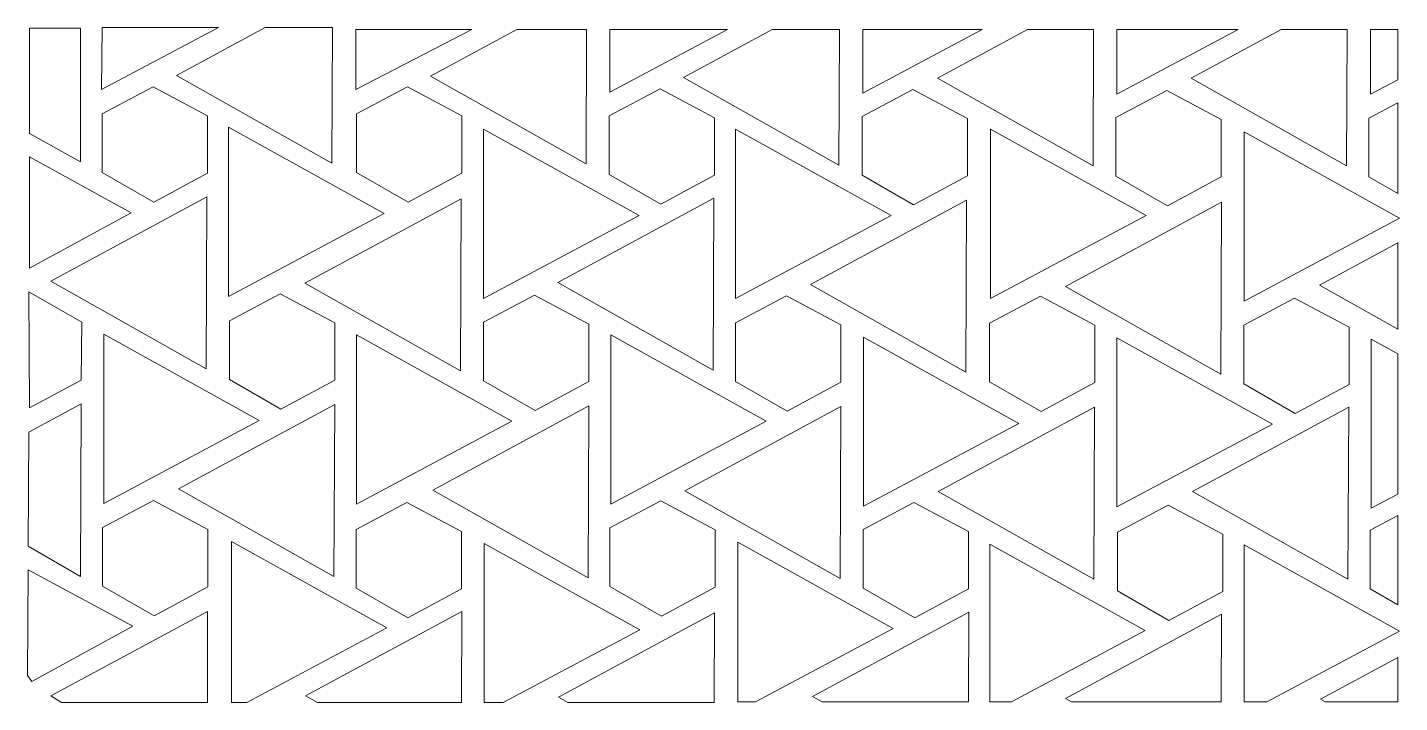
# Model space of a CAD drawing. Header units: millimetres. Extents: x -1200 to 1200, y -590 to 590.
import ezdxf

# ---------------------------------------------------------------- set-up
doc = ezdxf.new("R2010")
doc.units = ezdxf.units.MM
doc.header["$MEASUREMENT"] = 0
doc.layers.add('Layer 1', color=7, linetype='Continuous')

msp = doc.modelspace()

# ---------------------------------------------------------------- linework, layer by layer
at = {"layer": 'Layer 1', "color": 250, "lineweight": 20}
for points, knots in [([(-1196.2929, 404.8985), (-1196.2929, 404.8985), (-1196.2929, 588.7946), (-1196.2929, 588.7946), (-1196.2929, 588.7946), (-1107.357, 588.7946), (-1107.357, 588.7946), (-1107.357, 588.7946), (-1107.357, 355.388), (-1107.357, 355.388), (-1107.357, 355.388), (-1196.2929, 404.8985), (-1196.2929, 404.8985)], [0, 0, 0, 0, 0.25, 0.25, 0.25, 0.5, 0.5, 0.5, 0.75, 0.75, 0.75, 1, 1, 1, 1]), ([(-1070.5121, 481.5219), (-1070.5121, 481.5219), (-1069.2416, 589.9734), (-1069.2416, 589.9734), (-1069.2416, 589.9734), (-865.9594, 589.9734), (-865.9594, 589.9734), (-865.9594, 589.9734), (-1070.5121, 481.5219), (-1070.5121, 481.5219)], [0, 0, 0, 0, 0.333333333, 0.333333333, 0.333333333, 0.666666667, 0.666666667, 0.666666667, 1, 1, 1, 1]), ([(-939.6492, 506.2771), (-939.6492, 506.2771), (-667.7594, 353.0304), (-667.7594, 353.0304), (-667.7594, 353.0304), (-666.7573, 589.9734), (-666.7573, 589.9734), (-666.7573, 589.9734), (-784.4927, 589.9734), (-784.4927, 589.9734), (-784.4927, 589.9734), (-939.6492, 506.2771), (-939.6492, 506.2771)], [0, 0, 0, 0, 0.25, 0.25, 0.25, 0.5, 0.5, 0.5, 0.75, 0.75, 0.75, 1, 1, 1, 1]), ([(-625.8324, 481.5219), (-625.8324, 481.5219), (-625.8324, 586.437), (-625.8324, 586.437), (-625.8324, 586.437), (-422.5502, 586.437), (-422.5502, 586.437), (-422.5502, 586.437), (-625.8324, 481.5219), (-625.8324, 481.5219)], [0, 0, 0, 0, 0.333333333, 0.333333333, 0.333333333, 0.666666667, 0.666666667, 0.666666667, 1, 1, 1, 1]), ([(-494.9695, 505.0983), (-494.9695, 505.0983), (-223.0796, 351.8516), (-223.0796, 351.8516), (-223.0796, 351.8516), (-222.0874, 586.437), (-222.0874, 586.437), (-222.0874, 586.437), (-344.1845, 586.437), (-344.1845, 586.437), (-344.1845, 586.437), (-494.9695, 505.0983), (-494.9695, 505.0983)], [0, 0, 0, 0, 0.25, 0.25, 0.25, 0.5, 0.5, 0.5, 0.75, 0.75, 0.75, 1, 1, 1, 1]), ([(-181.1526, 476.8066), (-181.1526, 476.8066), (-181.1526, 586.437), (-181.1526, 586.437), (-181.1526, 586.437), (24.4216, 586.437), (24.4216, 586.437), (24.4216, 586.437), (-181.1526, 476.8066), (-181.1526, 476.8066)], [0, 0, 0, 0, 0.333333333, 0.333333333, 0.333333333, 0.666666667, 0.666666667, 0.666666667, 1, 1, 1, 1]), ([(-52.8308, 502.7407), (-52.8308, 502.7407), (219.0591, 349.4939), (219.0591, 349.4939), (219.0591, 349.4939), (220.0611, 586.437), (220.0611, 586.437), (220.0611, 586.437), (102.3257, 586.437), (102.3257, 586.437), (102.3257, 586.437), (-52.8308, 502.7407), (-52.8308, 502.7407)], [0, 0, 0, 0, 0.25, 0.25, 0.25, 0.5, 0.5, 0.5, 0.75, 0.75, 0.75, 1, 1, 1, 1]), ([(260.986, 475.0384), (260.986, 475.0384), (260.986, 586.437), (260.986, 586.437), (260.986, 586.437), (469.8774, 586.437), (469.8774, 586.437), (469.8774, 586.437), (260.986, 475.0384), (260.986, 475.0384)], [0, 0, 0, 0, 0.333333333, 0.333333333, 0.333333333, 0.666666667, 0.666666667, 0.666666667, 1, 1, 1, 1]), ([(391.849, 501.5619), (391.849, 501.5619), (663.7388, 348.3151), (663.7388, 348.3151), (663.7388, 348.3151), (664.7441, 586.437), (664.7441, 586.437), (664.7441, 586.437), (549.1896, 586.437), (549.1896, 586.437), (549.1896, 586.437), (391.849, 501.5619), (391.849, 501.5619)], [0, 0, 0, 0, 0.25, 0.25, 0.25, 0.5, 0.5, 0.5, 0.75, 0.75, 0.75, 1, 1, 1, 1]), ([(705.6658, 473.2701), (705.6658, 473.2701), (705.6658, 586.437), (705.6658, 586.437), (705.6658, 586.437), (917.871, 586.437), (917.871, 586.437), (917.871, 586.437), (705.6658, 473.2701), (705.6658, 473.2701)], [0, 0, 0, 0, 0.333333333, 0.333333333, 0.333333333, 0.666666667, 0.666666667, 0.666666667, 1, 1, 1, 1]), ([(835.2581, 501.5619), (835.2581, 501.5619), (1107.148, 348.3151), (1107.148, 348.3151), (1107.148, 348.3151), (1108.1533, 586.437), (1108.1533, 586.437), (1108.1533, 586.437), (992.5988, 586.437), (992.5988, 586.437), (992.5988, 586.437), (835.2581, 501.5619), (835.2581, 501.5619)], [0, 0, 0, 0, 0.25, 0.25, 0.25, 0.5, 0.5, 0.5, 0.75, 0.75, 0.75, 1, 1, 1, 1]), ([(1149.0749, 473.2701), (1149.0749, 473.2701), (1149.0749, 586.437), (1149.0749, 586.437), (1149.0749, 586.437), (1196.7192, 586.437), (1196.7192, 586.437), (1196.7192, 586.437), (1196.7192, 498.6786), (1196.7192, 498.6786), (1196.7192, 498.6786), (1149.0749, 473.2701), (1149.0749, 473.2701)], [0, 0, 0, 0, 0.25, 0.25, 0.25, 0.5, 0.5, 0.5, 0.75, 0.75, 0.75, 1, 1, 1, 1]), ([(-1069.2416, 336.5269), (-1069.2416, 336.5269), (-1069.2416, 439.0843), (-1069.2416, 439.0843), (-1069.2416, 439.0843), (-980.3056, 486.2372), (-980.3056, 486.2372), (-980.3056, 486.2372), (-885.0171, 435.5478), (-885.0171, 435.5478), (-885.0171, 435.5478), (-885.0171, 335.348), (-885.0171, 335.348), (-885.0171, 335.348), (-979.0352, 284.6587), (-979.0352, 284.6587), (-979.0352, 284.6587), (-1069.2416, 336.5269), (-1069.2416, 336.5269)], [0, 0, 0, 0, 0.166666667, 0.166666667, 0.166666667, 0.333333333, 0.333333333, 0.333333333, 0.5, 0.5, 0.5, 0.666666667, 0.666666667, 0.666666667, 0.833333333, 0.833333333, 0.833333333, 1, 1, 1, 1]), ([(-624.5619, 336.5269), (-624.5619, 336.5269), (-624.5619, 439.0843), (-624.5619, 439.0843), (-624.5619, 439.0843), (-535.6259, 486.2372), (-535.6259, 486.2372), (-535.6259, 486.2372), (-440.3374, 435.5478), (-440.3374, 435.5478), (-440.3374, 435.5478), (-440.3374, 335.348), (-440.3374, 335.348), (-440.3374, 335.348), (-534.3554, 284.6587), (-534.3554, 284.6587), (-534.3554, 284.6587), (-624.5619, 336.5269), (-624.5619, 336.5269)], [0, 0, 0, 0, 0.166666667, 0.166666667, 0.166666667, 0.333333333, 0.333333333, 0.333333333, 0.5, 0.5, 0.5, 0.666666667, 0.666666667, 0.666666667, 0.833333333, 0.833333333, 0.833333333, 1, 1, 1, 1]), ([(-182.4232, 332.9904), (-182.4232, 332.9904), (-182.4232, 435.5478), (-182.4232, 435.5478), (-182.4232, 435.5478), (-93.4872, 482.7007), (-93.4872, 482.7007), (-93.4872, 482.7007), (1.8013, 432.0114), (1.8013, 432.0114), (1.8013, 432.0114), (1.8013, 331.8116), (1.8013, 331.8116), (1.8013, 331.8116), (-92.2167, 281.1223), (-92.2167, 281.1223), (-92.2167, 281.1223), (-182.4232, 332.9904), (-182.4232, 332.9904)], [0, 0, 0, 0, 0.166666667, 0.166666667, 0.166666667, 0.333333333, 0.333333333, 0.333333333, 0.5, 0.5, 0.5, 0.666666667, 0.666666667, 0.666666667, 0.833333333, 0.833333333, 0.833333333, 1, 1, 1, 1]), ([(259.7156, 331.8116), (259.7156, 331.8116), (259.7156, 434.369), (259.7156, 434.369), (259.7156, 434.369), (348.6515, 481.5219), (348.6515, 481.5219), (348.6515, 481.5219), (443.94, 430.8326), (443.94, 430.8326), (443.94, 430.8326), (443.94, 330.6328), (443.94, 330.6328), (443.94, 330.6328), (349.922, 279.9435), (349.922, 279.9435), (349.922, 279.9435), (259.7156, 331.8116), (259.7156, 331.8116)], [0, 0, 0, 0, 0.166666667, 0.166666667, 0.166666667, 0.333333333, 0.333333333, 0.333333333, 0.5, 0.5, 0.5, 0.666666667, 0.666666667, 0.666666667, 0.833333333, 0.833333333, 0.833333333, 1, 1, 1, 1]), ([(703.76, 330.0433), (703.76, 330.0433), (703.76, 432.6008), (703.76, 432.6008), (703.76, 432.6008), (792.6959, 479.7536), (792.6959, 479.7536), (792.6959, 479.7536), (887.9844, 429.0643), (887.9844, 429.0643), (887.9844, 429.0643), (887.9844, 328.8645), (887.9844, 328.8645), (887.9844, 328.8645), (793.9665, 278.1752), (793.9665, 278.1752), (793.9665, 278.1752), (703.76, 330.0433), (703.76, 330.0433)], [0, 0, 0, 0, 0.166666667, 0.166666667, 0.166666667, 0.333333333, 0.333333333, 0.333333333, 0.5, 0.5, 0.5, 0.666666667, 0.666666667, 0.666666667, 0.833333333, 0.833333333, 0.833333333, 1, 1, 1, 1]), ([(1145.8954, 328.8645), (1145.8954, 328.8645), (1145.8954, 431.422), (1145.8954, 431.422), (1145.8954, 431.422), (1196.7192, 458.3678), (1196.7192, 458.3678), (1196.7192, 458.3678), (1196.7192, 299.6401), (1196.7192, 299.6401), (1196.7192, 299.6401), (1145.8954, 328.8645), (1145.8954, 328.8645)], [0, 0, 0, 0, 0.25, 0.25, 0.25, 0.5, 0.5, 0.5, 0.75, 0.75, 0.75, 1, 1, 1, 1]), ([(-848.1722, 119.6238), (-848.1722, 119.6238), (-848.1722, 415.5079), (-848.1722, 415.5079), (-848.1722, 415.5079), (-576.2823, 264.6188), (-576.2823, 264.6188), (-576.2823, 264.6188), (-848.1722, 119.6238), (-848.1722, 119.6238)], [0, 0, 0, 0, 0.333333333, 0.333333333, 0.333333333, 0.666666667, 0.666666667, 0.666666667, 1, 1, 1, 1]), ([(-402.222, 116.0873), (-402.222, 116.0873), (-402.222, 411.9714), (-402.222, 411.9714), (-402.222, 411.9714), (-130.3321, 261.0823), (-130.3321, 261.0823), (-130.3321, 261.0823), (-402.222, 116.0873), (-402.222, 116.0873)], [0, 0, 0, 0, 0.333333333, 0.333333333, 0.333333333, 0.666666667, 0.666666667, 0.666666667, 1, 1, 1, 1]), ([(38.6462, 116.0873), (38.6462, 116.0873), (38.6462, 411.9714), (38.6462, 411.9714), (38.6462, 411.9714), (310.5361, 261.0823), (310.5361, 261.0823), (310.5361, 261.0823), (38.6462, 116.0873), (38.6462, 116.0873)], [0, 0, 0, 0, 0.333333333, 0.333333333, 0.333333333, 0.666666667, 0.666666667, 0.666666667, 1, 1, 1, 1]), ([(484.5964, 116.0873), (484.5964, 116.0873), (484.5964, 411.9714), (484.5964, 411.9714), (484.5964, 411.9714), (756.4863, 261.0823), (756.4863, 261.0823), (756.4863, 261.0823), (484.5964, 116.0873), (484.5964, 116.0873)], [0, 0, 0, 0, 0.333333333, 0.333333333, 0.333333333, 0.666666667, 0.666666667, 0.666666667, 1, 1, 1, 1]), ([(928.0056, 111.372), (928.0056, 111.372), (928.0056, 407.2561), (928.0056, 407.2561), (928.0056, 407.2561), (1199.8955, 256.367), (1199.8955, 256.367), (1199.8955, 256.367), (928.0056, 111.372), (928.0056, 111.372)], [0, 0, 0, 0, 0.333333333, 0.333333333, 0.333333333, 0.666666667, 0.666666667, 0.666666667, 1, 1, 1, 1]), ([(-1196.2929, 169.1343), (-1196.2929, 169.1343), (-1196.2929, 363.6398), (-1196.2929, 363.6398), (-1196.2929, 363.6398), (-1018.4211, 265.7976), (-1018.4211, 265.7976), (-1018.4211, 265.7976), (-1196.2929, 169.1343), (-1196.2929, 169.1343)], [0, 0, 0, 0, 0.333333333, 0.333333333, 0.333333333, 0.666666667, 0.666666667, 0.666666667, 1, 1, 1, 1]), ([(-1159.448, 146.7366), (-1159.448, 146.7366), (-887.5582, -6.5101), (-887.5582, -6.5101), (-887.5582, -6.5101), (-886.2876, 294.0893), (-886.2876, 294.0893), (-886.2876, 294.0893), (-1159.448, 146.7366), (-1159.448, 146.7366)], [0, 0, 0, 0, 0.333333333, 0.333333333, 0.333333333, 0.666666667, 0.666666667, 0.666666667, 1, 1, 1, 1]), ([(-714.7684, 143.2002), (-714.7684, 143.2002), (-442.8785, -10.0465), (-442.8785, -10.0465), (-442.8785, -10.0465), (-441.6079, 290.5529), (-441.6079, 290.5529), (-441.6079, 290.5529), (-714.7684, 143.2002), (-714.7684, 143.2002)], [0, 0, 0, 0, 0.333333333, 0.333333333, 0.333333333, 0.666666667, 0.666666667, 0.666666667, 1, 1, 1, 1]), ([(-272.6296, 144.379), (-272.6296, 144.379), (-0.7398, -8.8677), (-0.7398, -8.8677), (-0.7398, -8.8677), (0.5308, 291.7317), (0.5308, 291.7317), (0.5308, 291.7317), (-272.6296, 144.379), (-272.6296, 144.379)], [0, 0, 0, 0, 0.333333333, 0.333333333, 0.333333333, 0.666666667, 0.666666667, 0.666666667, 1, 1, 1, 1]), ([(169.5091, 140.8426), (169.5091, 140.8426), (441.3989, -12.4042), (441.3989, -12.4042), (441.3989, -12.4042), (442.6695, 288.1952), (442.6695, 288.1952), (442.6695, 288.1952), (169.5091, 140.8426), (169.5091, 140.8426)], [0, 0, 0, 0, 0.333333333, 0.333333333, 0.333333333, 0.666666667, 0.666666667, 0.666666667, 1, 1, 1, 1]), ([(615.4593, 137.3061), (615.4593, 137.3061), (887.3492, -15.9407), (887.3492, -15.9407), (887.3492, -15.9407), (888.6197, 284.6587), (888.6197, 284.6587), (888.6197, 284.6587), (615.4593, 137.3061), (615.4593, 137.3061)], [0, 0, 0, 0, 0.333333333, 0.333333333, 0.333333333, 0.666666667, 0.666666667, 0.666666667, 1, 1, 1, 1]), ([(1060.139, 139.6638), (1060.139, 139.6638), (1196.7192, 62.6818), (1196.7192, 62.6818), (1196.7192, 62.6818), (1196.7192, 213.3401), (1196.7192, 213.3401), (1196.7192, 213.3401), (1060.139, 139.6638), (1060.139, 139.6638)], [0, 0, 0, 0, 0.333333333, 0.333333333, 0.333333333, 0.666666667, 0.666666667, 0.666666667, 1, 1, 1, 1]), ([(-1196.2929, -74.8817), (-1196.2929, -74.8817), (-1106.0865, -26.5501), (-1106.0865, -26.5501), (-1106.0865, -26.5501), (-1104.816, 74.8285), (-1104.816, 74.8285), (-1104.816, 74.8285), (-1197.5635, 127.8755), (-1197.5635, 127.8755), (-1197.5635, 127.8755), (-1196.2929, -74.8817), (-1196.2929, -74.8817)], [0, 0, 0, 0, 0.25, 0.25, 0.25, 0.5, 0.5, 0.5, 0.75, 0.75, 0.75, 1, 1, 1, 1]), ([(-846.9018, -25.3713), (-846.9018, -25.3713), (-846.9018, 77.1862), (-846.9018, 77.1862), (-846.9018, 77.1862), (-757.9658, 124.339), (-757.9658, 124.339), (-757.9658, 124.339), (-662.6773, 73.6497), (-662.6773, 73.6497), (-662.6773, 73.6497), (-662.6773, -26.5501), (-662.6773, -26.5501), (-662.6773, -26.5501), (-756.6953, -77.2394), (-756.6953, -77.2394), (-756.6953, -77.2394), (-846.9018, -25.3713), (-846.9018, -25.3713)], [0, 0, 0, 0, 0.166666667, 0.166666667, 0.166666667, 0.333333333, 0.333333333, 0.333333333, 0.5, 0.5, 0.5, 0.666666667, 0.666666667, 0.666666667, 0.833333333, 0.833333333, 0.833333333, 1, 1, 1, 1]), ([(-402.222, -27.7289), (-402.222, -27.7289), (-402.222, 74.8285), (-402.222, 74.8285), (-402.222, 74.8285), (-313.286, 121.9814), (-313.286, 121.9814), (-313.286, 121.9814), (-217.9975, 71.2921), (-217.9975, 71.2921), (-217.9975, 71.2921), (-217.9975, -28.9077), (-217.9975, -28.9077), (-217.9975, -28.9077), (-312.0155, -79.597), (-312.0155, -79.597), (-312.0155, -79.597), (-402.222, -27.7289), (-402.222, -27.7289)], [0, 0, 0, 0, 0.166666667, 0.166666667, 0.166666667, 0.333333333, 0.333333333, 0.333333333, 0.5, 0.5, 0.5, 0.666666667, 0.666666667, 0.666666667, 0.833333333, 0.833333333, 0.833333333, 1, 1, 1, 1]), ([(38.6462, -28.9077), (38.6462, -28.9077), (38.6462, 73.6497), (38.6462, 73.6497), (38.6462, 73.6497), (127.5821, 120.8026), (127.5821, 120.8026), (127.5821, 120.8026), (222.8707, 70.1133), (222.8707, 70.1133), (222.8707, 70.1133), (222.8707, -30.0865), (222.8707, -30.0865), (222.8707, -30.0865), (128.8527, -80.7758), (128.8527, -80.7758), (128.8527, -80.7758), (38.6462, -28.9077), (38.6462, -28.9077)], [0, 0, 0, 0, 0.166666667, 0.166666667, 0.166666667, 0.333333333, 0.333333333, 0.333333333, 0.5, 0.5, 0.5, 0.666666667, 0.666666667, 0.666666667, 0.833333333, 0.833333333, 0.833333333, 1, 1, 1, 1]), ([(482.6906, -29.4971), (482.6906, -29.4971), (482.6906, 73.0604), (482.6906, 73.0604), (482.6906, 73.0604), (571.6266, 120.2132), (571.6266, 120.2132), (571.6266, 120.2132), (666.9151, 69.5239), (666.9151, 69.5239), (666.9151, 69.5239), (666.9151, -30.6759), (666.9151, -30.6759), (666.9151, -30.6759), (572.8971, -81.3653), (572.8971, -81.3653), (572.8971, -81.3653), (482.6906, -29.4971), (482.6906, -29.4971)], [0, 0, 0, 0, 0.166666667, 0.166666667, 0.166666667, 0.333333333, 0.333333333, 0.333333333, 0.5, 0.5, 0.5, 0.666666667, 0.666666667, 0.666666667, 0.833333333, 0.833333333, 0.833333333, 1, 1, 1, 1]), ([(927.3704, -33.0336), (927.3704, -33.0336), (927.3704, 69.5239), (927.3704, 69.5239), (927.3704, 69.5239), (1016.3063, 116.6767), (1016.3063, 116.6767), (1016.3063, 116.6767), (1111.5949, 65.9874), (1111.5949, 65.9874), (1111.5949, 65.9874), (1111.5949, -34.2124), (1111.5949, -34.2124), (1111.5949, -34.2124), (1017.5768, -84.9017), (1017.5768, -84.9017), (1017.5768, -84.9017), (927.3704, -33.0336), (927.3704, -33.0336)], [0, 0, 0, 0, 0.166666667, 0.166666667, 0.166666667, 0.333333333, 0.333333333, 0.333333333, 0.5, 0.5, 0.5, 0.666666667, 0.666666667, 0.666666667, 0.833333333, 0.833333333, 0.833333333, 1, 1, 1, 1]), ([(-1066.7006, -242.2743), (-1066.7006, -242.2743), (-1066.7006, 53.6098), (-1066.7006, 53.6098), (-1066.7006, 53.6098), (-794.8107, -97.2793), (-794.8107, -97.2793), (-794.8107, -97.2793), (-1066.7006, -242.2743), (-1066.7006, -242.2743)], [0, 0, 0, 0, 0.333333333, 0.333333333, 0.333333333, 0.666666667, 0.666666667, 0.666666667, 1, 1, 1, 1]), ([(-624.5619, -243.4531), (-624.5619, -243.4531), (-624.5619, 52.431), (-624.5619, 52.431), (-624.5619, 52.431), (-352.672, -98.4582), (-352.672, -98.4582), (-352.672, -98.4582), (-624.5619, -243.4531), (-624.5619, -243.4531)], [0, 0, 0, 0, 0.333333333, 0.333333333, 0.333333333, 0.666666667, 0.666666667, 0.666666667, 1, 1, 1, 1]), ([(-179.8822, -243.4531), (-179.8822, -243.4531), (-179.8822, 52.431), (-179.8822, 52.431), (-179.8822, 52.431), (92.0078, -98.4582), (92.0078, -98.4582), (92.0078, -98.4582), (-179.8822, -243.4531), (-179.8822, -243.4531)], [0, 0, 0, 0, 0.333333333, 0.333333333, 0.333333333, 0.666666667, 0.666666667, 0.666666667, 1, 1, 1, 1]), ([(262.2565, -246.9896), (262.2565, -246.9896), (262.2565, 48.8945), (262.2565, 48.8945), (262.2565, 48.8945), (534.1464, -101.9946), (534.1464, -101.9946), (534.1464, -101.9946), (262.2565, -246.9896), (262.2565, -246.9896)], [0, 0, 0, 0, 0.333333333, 0.333333333, 0.333333333, 0.666666667, 0.666666667, 0.666666667, 1, 1, 1, 1]), ([(705.6658, -248.1685), (705.6658, -248.1685), (705.6658, 47.7157), (705.6658, 47.7157), (705.6658, 47.7157), (977.5557, -103.1734), (977.5557, -103.1734), (977.5557, -103.1734), (705.6658, -248.1685), (705.6658, -248.1685)], [0, 0, 0, 0, 0.333333333, 0.333333333, 0.333333333, 0.666666667, 0.666666667, 0.666666667, 1, 1, 1, 1]), ([(1150.3455, -250.5261), (1150.3455, -250.5261), (1150.3455, 45.358), (1150.3455, 45.358), (1150.3455, 45.358), (1196.7192, 19.6215), (1196.7192, 19.6215), (1196.7192, 19.6215), (1196.7192, -225.7951), (1196.7192, -225.7951), (1196.7192, -225.7951), (1150.3455, -250.5261), (1150.3455, -250.5261)], [0, 0, 0, 0, 0.25, 0.25, 0.25, 0.5, 0.5, 0.5, 0.75, 0.75, 0.75, 1, 1, 1, 1]), ([(-1198.834, -316.54), (-1198.834, -316.54), (-1197.5635, -117.3193), (-1197.5635, -117.3193), (-1197.5635, -117.3193), (-1106.0865, -67.8088), (-1106.0865, -67.8088), (-1106.0865, -67.8088), (-1107.357, -369.587), (-1107.357, -369.587), (-1107.357, -369.587), (-1198.834, -316.54), (-1198.834, -316.54)], [0, 0, 0, 0, 0.25, 0.25, 0.25, 0.5, 0.5, 0.5, 0.75, 0.75, 0.75, 1, 1, 1, 1]), ([(-935.8377, -216.3403), (-935.8377, -216.3403), (-663.9477, -369.587), (-663.9477, -369.587), (-663.9477, -369.587), (-662.6773, -68.9876), (-662.6773, -68.9876), (-662.6773, -68.9876), (-935.8377, -216.3403), (-935.8377, -216.3403)], [0, 0, 0, 0, 0.333333333, 0.333333333, 0.333333333, 0.666666667, 0.666666667, 0.666666667, 1, 1, 1, 1]), ([(-491.1579, -218.6979), (-491.1579, -218.6979), (-219.2681, -371.9447), (-219.2681, -371.9447), (-219.2681, -371.9447), (-217.9975, -71.3452), (-217.9975, -71.3452), (-217.9975, -71.3452), (-491.1579, -218.6979), (-491.1579, -218.6979)], [0, 0, 0, 0, 0.333333333, 0.333333333, 0.333333333, 0.666666667, 0.666666667, 0.666666667, 1, 1, 1, 1]), ([(-50.2897, -219.8767), (-50.2897, -219.8767), (221.6001, -373.1235), (221.6001, -373.1235), (221.6001, -373.1235), (222.8707, -72.5241), (222.8707, -72.5241), (222.8707, -72.5241), (-50.2897, -219.8767), (-50.2897, -219.8767)], [0, 0, 0, 0, 0.333333333, 0.333333333, 0.333333333, 0.666666667, 0.666666667, 0.666666667, 1, 1, 1, 1]), ([(393.1194, -221.0555), (393.1194, -221.0555), (665.0094, -374.3023), (665.0094, -374.3023), (665.0094, -374.3023), (666.2798, -73.7029), (666.2798, -73.7029), (666.2798, -73.7029), (393.1194, -221.0555), (393.1194, -221.0555)], [0, 0, 0, 0, 0.333333333, 0.333333333, 0.333333333, 0.666666667, 0.666666667, 0.666666667, 1, 1, 1, 1]), ([(837.7992, -221.0555), (837.7992, -221.0555), (1109.6891, -374.3023), (1109.6891, -374.3023), (1109.6891, -374.3023), (1110.9596, -73.7029), (1110.9596, -73.7029), (1110.9596, -73.7029), (837.7992, -221.0555), (837.7992, -221.0555)], [0, 0, 0, 0, 0.333333333, 0.333333333, 0.333333333, 0.666666667, 0.666666667, 0.666666667, 1, 1, 1, 1]), ([(-1068.6063, -386.6799), (-1068.6063, -386.6799), (-1068.6063, -284.1225), (-1068.6063, -284.1225), (-1068.6063, -284.1225), (-979.6704, -236.9696), (-979.6704, -236.9696), (-979.6704, -236.9696), (-884.3819, -287.6589), (-884.3819, -287.6589), (-884.3819, -287.6589), (-884.3819, -387.8587), (-884.3819, -387.8587), (-884.3819, -387.8587), (-978.3999, -438.548), (-978.3999, -438.548), (-978.3999, -438.548), (-1068.6063, -386.6799), (-1068.6063, -386.6799)], [0, 0, 0, 0, 0.166666667, 0.166666667, 0.166666667, 0.333333333, 0.333333333, 0.333333333, 0.5, 0.5, 0.5, 0.666666667, 0.666666667, 0.666666667, 0.833333333, 0.833333333, 0.833333333, 1, 1, 1, 1]), ([(-181.1526, -387.2694), (-181.1526, -387.2694), (-181.1526, -284.7119), (-181.1526, -284.7119), (-181.1526, -284.7119), (-92.2167, -237.5591), (-92.2167, -237.5591), (-92.2167, -237.5591), (3.0718, -288.2484), (3.0718, -288.2484), (3.0718, -288.2484), (3.0718, -388.4482), (3.0718, -388.4482), (3.0718, -388.4482), (-90.9462, -439.1375), (-90.9462, -439.1375), (-90.9462, -439.1375), (-181.1526, -387.2694), (-181.1526, -387.2694)], [0, 0, 0, 0, 0.166666667, 0.166666667, 0.166666667, 0.333333333, 0.333333333, 0.333333333, 0.5, 0.5, 0.5, 0.666666667, 0.666666667, 0.666666667, 0.833333333, 0.833333333, 0.833333333, 1, 1, 1, 1]), ([(-625.1971, -390.2164), (-625.1971, -390.2164), (-625.1971, -287.6589), (-625.1971, -287.6589), (-625.1971, -287.6589), (-536.2612, -240.5061), (-536.2612, -240.5061), (-536.2612, -240.5061), (-440.9727, -291.1954), (-440.9727, -291.1954), (-440.9727, -291.1954), (-440.9727, -391.3952), (-440.9727, -391.3952), (-440.9727, -391.3952), (-534.9907, -442.0845), (-534.9907, -442.0845), (-534.9907, -442.0845), (-625.1971, -390.2164), (-625.1971, -390.2164)], [0, 0, 0, 0, 0.166666667, 0.166666667, 0.166666667, 0.333333333, 0.333333333, 0.333333333, 0.5, 0.5, 0.5, 0.666666667, 0.666666667, 0.666666667, 0.833333333, 0.833333333, 0.833333333, 1, 1, 1, 1]), ([(261.6213, -390.2164), (261.6213, -390.2164), (261.6213, -287.6589), (261.6213, -287.6589), (261.6213, -287.6589), (350.5572, -240.5061), (350.5572, -240.5061), (350.5572, -240.5061), (445.8457, -291.1954), (445.8457, -291.1954), (445.8457, -291.1954), (445.8457, -391.3952), (445.8457, -391.3952), (445.8457, -391.3952), (351.8277, -442.0845), (351.8277, -442.0845), (351.8277, -442.0845), (261.6213, -390.2164), (261.6213, -390.2164)], [0, 0, 0, 0, 0.166666667, 0.166666667, 0.166666667, 0.333333333, 0.333333333, 0.333333333, 0.5, 0.5, 0.5, 0.666666667, 0.666666667, 0.666666667, 0.833333333, 0.833333333, 0.833333333, 1, 1, 1, 1]), ([(706.3011, -394.9317), (706.3011, -394.9317), (706.3011, -292.3743), (706.3011, -292.3743), (706.3011, -292.3743), (795.237, -245.2214), (795.237, -245.2214), (795.237, -245.2214), (890.5255, -295.9107), (890.5255, -295.9107), (890.5255, -295.9107), (890.5255, -396.1105), (890.5255, -396.1105), (890.5255, -396.1105), (796.5075, -446.7998), (796.5075, -446.7998), (796.5075, -446.7998), (706.3011, -394.9317), (706.3011, -394.9317)], [0, 0, 0, 0, 0.166666667, 0.166666667, 0.166666667, 0.333333333, 0.333333333, 0.333333333, 0.5, 0.5, 0.5, 0.666666667, 0.666666667, 0.666666667, 0.833333333, 0.833333333, 0.833333333, 1, 1, 1, 1]), ([(1148.4398, -391.3952), (1148.4398, -391.3952), (1148.4398, -288.8377), (1148.4398, -288.8377), (1148.4398, -288.8377), (1196.7192, -263.2409), (1196.7192, -263.2409), (1196.7192, -263.2409), (1196.7192, -419.1552), (1196.7192, -419.1552), (1196.7192, -419.1552), (1148.4398, -391.3952), (1148.4398, -391.3952)], [0, 0, 0, 0, 0.25, 0.25, 0.25, 0.5, 0.5, 0.5, 0.75, 0.75, 0.75, 1, 1, 1, 1]), ([(-843.0902, -590.0266), (-843.0902, -590.0266), (-843.0902, -308.2883), (-843.0902, -308.2883), (-843.0902, -308.2883), (-571.2003, -459.1774), (-571.2003, -459.1774), (-571.2003, -459.1774), (-816.5633, -590.0266), (-816.5633, -590.0266), (-816.5633, -590.0266), (-843.0902, -590.0266), (-843.0902, -590.0266)], [0, 0, 0, 0, 0.25, 0.25, 0.25, 0.5, 0.5, 0.5, 0.75, 0.75, 0.75, 1, 1, 1, 1]), ([(-400.9515, -590.0266), (-400.9515, -590.0266), (-400.9515, -311.8248), (-400.9515, -311.8248), (-400.9515, -311.8248), (-129.0616, -462.7139), (-129.0616, -462.7139), (-129.0616, -462.7139), (-367.7937, -590.0266), (-367.7937, -590.0266), (-367.7937, -590.0266), (-400.9515, -590.0266), (-400.9515, -590.0266)], [0, 0, 0, 0, 0.25, 0.25, 0.25, 0.5, 0.5, 0.5, 0.75, 0.75, 0.75, 1, 1, 1, 1]), ([(42.4577, -588.8477), (42.4577, -588.8477), (42.4577, -309.4671), (42.4577, -309.4671), (42.4577, -309.4671), (314.3476, -460.3563), (314.3476, -460.3563), (314.3476, -460.3563), (73.4052, -588.8477), (73.4052, -588.8477), (73.4052, -588.8477), (42.4577, -588.8477), (42.4577, -588.8477)], [0, 0, 0, 0, 0.25, 0.25, 0.25, 0.5, 0.5, 0.5, 0.75, 0.75, 0.75, 1, 1, 1, 1]), ([(483.3259, -588.8477), (483.3259, -588.8477), (483.3259, -313.0036), (483.3259, -313.0036), (483.3259, -313.0036), (755.2158, -463.8927), (755.2158, -463.8927), (755.2158, -463.8927), (520.9043, -588.8477), (520.9043, -588.8477), (520.9043, -588.8477), (483.3259, -588.8477), (483.3259, -588.8477)], [0, 0, 0, 0, 0.25, 0.25, 0.25, 0.5, 0.5, 0.5, 0.75, 0.75, 0.75, 1, 1, 1, 1]), ([(928.0056, -588.8477), (928.0056, -588.8477), (928.0056, -314.1824), (928.0056, -314.1824), (928.0056, -314.1824), (1199.8955, -465.0715), (1199.8955, -465.0715), (1199.8955, -465.0715), (967.7944, -588.8477), (967.7944, -588.8477), (967.7944, -588.8477), (928.0056, -588.8477), (928.0056, -588.8477)], [0, 0, 0, 0, 0.25, 0.25, 0.25, 0.5, 0.5, 0.5, 0.75, 0.75, 0.75, 1, 1, 1, 1]), ([(-1200.1045, -542.8737), (-1200.1045, -542.8737), (-1198.834, -357.7988), (-1198.834, -357.7988), (-1198.834, -357.7988), (-1015.8801, -456.8198), (-1015.8801, -456.8198), (-1015.8801, -456.8198), (-1192.4814, -553.4831), (-1192.4814, -553.4831), (-1192.4814, -553.4831), (-1200.1045, -542.8737), (-1200.1045, -542.8737)], [0, 0, 0, 0, 0.25, 0.25, 0.25, 0.5, 0.5, 0.5, 0.75, 0.75, 0.75, 1, 1, 1, 1]), ([(-1159.448, -578.2383), (-1159.448, -578.2383), (-1140.3904, -590.0266), (-1140.3904, -590.0266), (-1140.3904, -590.0266), (-885.0171, -590.0266), (-885.0171, -590.0266), (-885.0171, -590.0266), (-885.0171, -430.8857), (-885.0171, -430.8857), (-885.0171, -430.8857), (-1159.448, -578.2383), (-1159.448, -578.2383)], [0, 0, 0, 0, 0.25, 0.25, 0.25, 0.5, 0.5, 0.5, 0.75, 0.75, 0.75, 1, 1, 1, 1]), ([(-713.4978, -578.2383), (-713.4978, -578.2383), (-692.5835, -590.0266), (-692.5835, -590.0266), (-692.5835, -590.0266), (-441.0087, -590.0266), (-441.0087, -590.0266), (-441.0087, -590.0266), (-440.3374, -430.8857), (-440.3374, -430.8857), (-440.3374, -430.8857), (-713.4978, -578.2383), (-713.4978, -578.2383)], [0, 0, 0, 0, 0.25, 0.25, 0.25, 0.5, 0.5, 0.5, 0.75, 0.75, 0.75, 1, 1, 1, 1]), ([(-271.3591, -580.596), (-271.3591, -580.596), (-254.6263, -590.0266), (-254.6263, -590.0266), (-254.6263, -590.0266), (1.1398, -590.0266), (1.1398, -590.0266), (1.1398, -590.0266), (1.8013, -433.2434), (1.8013, -433.2434), (1.8013, -433.2434), (-271.3591, -580.596), (-271.3591, -580.596)], [0, 0, 0, 0, 0.25, 0.25, 0.25, 0.5, 0.5, 0.5, 0.75, 0.75, 0.75, 1, 1, 1, 1]), ([(173.3206, -579.4172), (173.3206, -579.4172), (190.0534, -588.8477), (190.0534, -588.8477), (190.0534, -588.8477), (445.8195, -588.8477), (445.8195, -588.8477), (445.8195, -588.8477), (446.481, -432.0645), (446.481, -432.0645), (446.481, -432.0645), (173.3206, -579.4172), (173.3206, -579.4172)], [0, 0, 0, 0, 0.25, 0.25, 0.25, 0.5, 0.5, 0.5, 0.75, 0.75, 0.75, 1, 1, 1, 1]), ([(615.4593, -582.9537), (615.4593, -582.9537), (625.9181, -588.8477), (625.9181, -588.8477), (625.9181, -588.8477), (887.9713, -588.8477), (887.9713, -588.8477), (887.9713, -588.8477), (888.6197, -435.601), (888.6197, -435.601), (888.6197, -435.601), (615.4593, -582.9537), (615.4593, -582.9537)], [0, 0, 0, 0, 0.25, 0.25, 0.25, 0.5, 0.5, 0.5, 0.75, 0.75, 0.75, 1, 1, 1, 1]), ([(1061.4095, -584.1325), (1061.4095, -584.1325), (1069.776, -588.8477), (1069.776, -588.8477), (1069.776, -588.8477), (1196.7192, -588.8477), (1196.7192, -588.8477), (1196.7192, -588.8477), (1196.7192, -511.1428), (1196.7192, -511.1428), (1196.7192, -511.1428), (1061.4095, -584.1325), (1061.4095, -584.1325)], [0, 0, 0, 0, 0.25, 0.25, 0.25, 0.5, 0.5, 0.5, 0.75, 0.75, 0.75, 1, 1, 1, 1])]:
    msp.add_open_spline(points, degree=3, knots=knots, dxfattribs=at)

doc.saveas('drawing.dxf')
